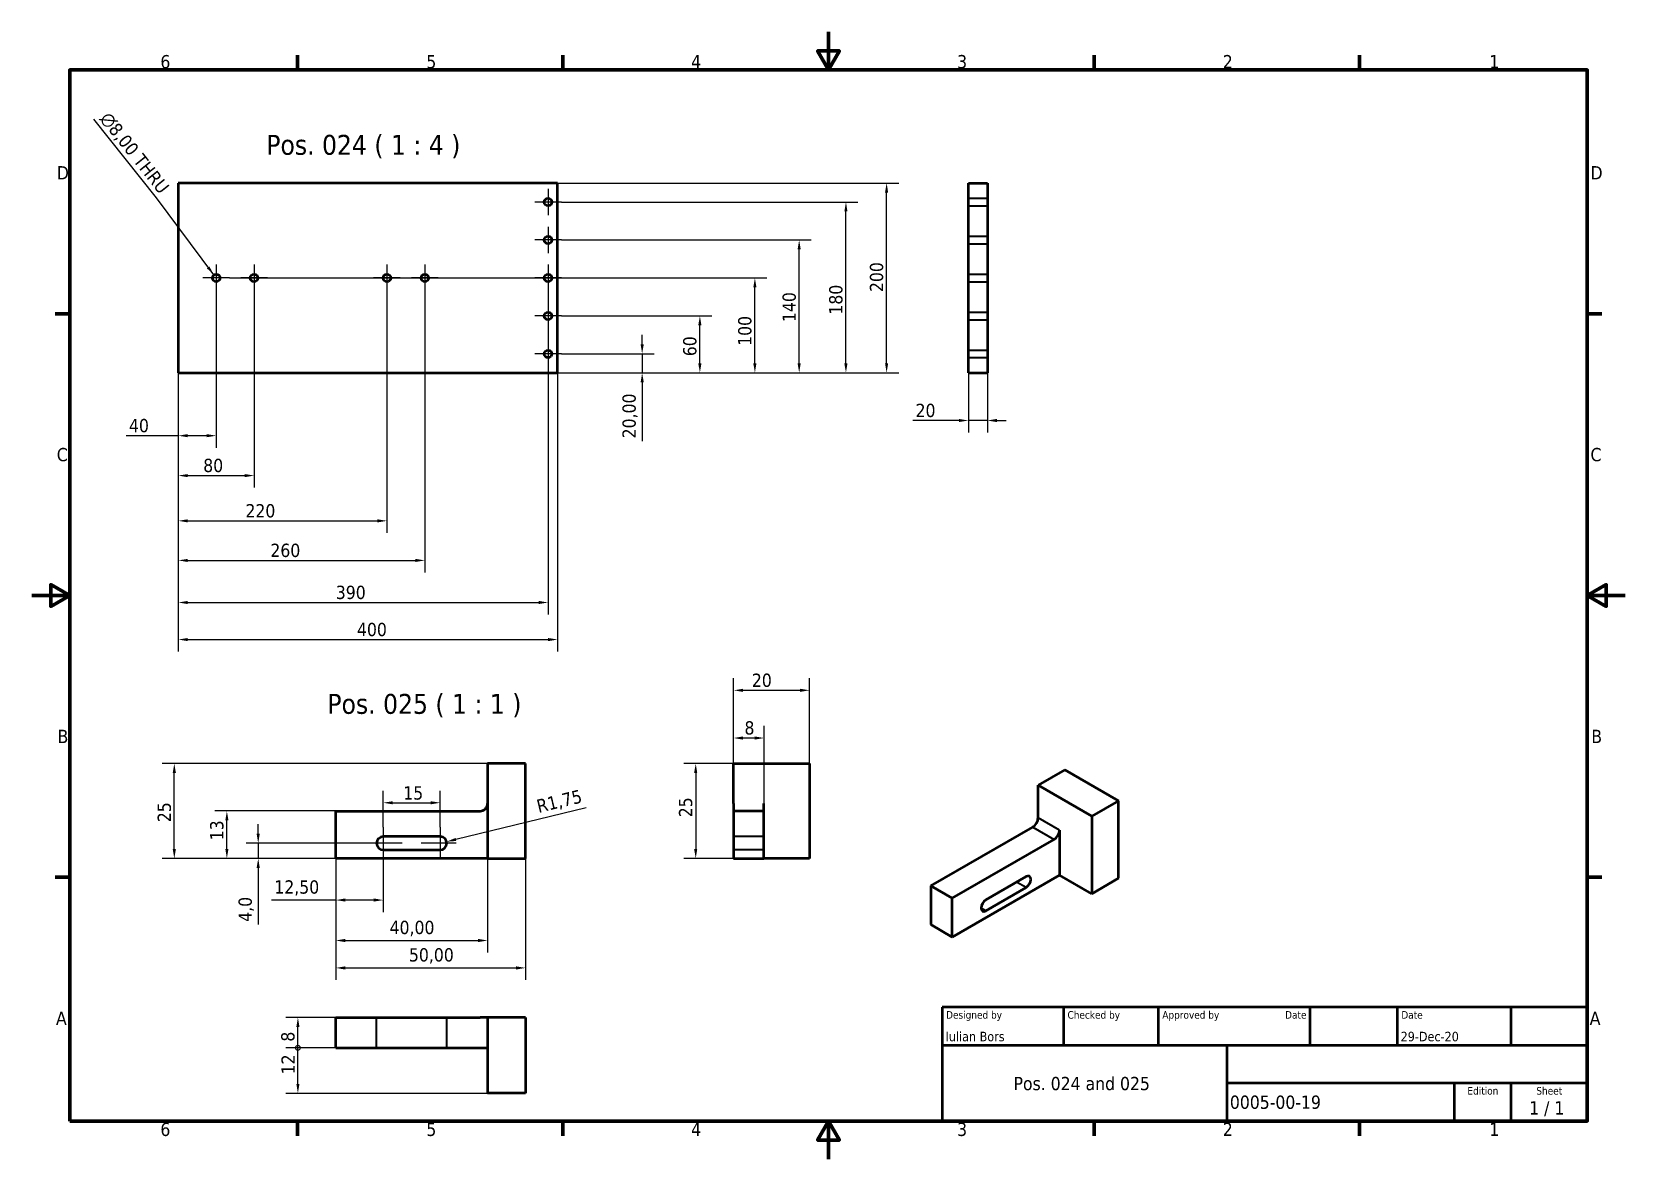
# Model space of a CAD drawing. Header units: millimetres. Extents: x 0 to 1680, y 0 to 1188.
import ezdxf
from ezdxf.enums import TextEntityAlignment as Align

# ---------------------------------------------------------------- set-up
doc = ezdxf.new("R2010")
doc.units = ezdxf.units.MM
doc.header["$LTSCALE"] = 4
doc.linetypes.add('DASHED', pattern=[0.2068, 0.1655, -0.0413])
for name, color, linetype, lineweight in [('Border (ISO)', 7, 'Continuous', 70), ('Center Mark (ISO)', 7, 'Continuous', 25), ('Dimension (ISO)', 7, 'Continuous', 25), ('Hidden (ISO)', 7, 'DASHED', 35), ('Symbol (ISO)', 7, 'Continuous', 25), ('Title (ISO)', 7, 'Continuous', 50), ('Visible (ISO)', 7, 'Continuous', 50), ('Visible Narrow (ISO)', 7, 'Continuous', 35)]:
    doc.layers.add(name, color=color, linetype=linetype, lineweight=lineweight)
doc.styles.add('Label Text (ISO)', font='tahoma.ttf')
doc.styles.add('Note Text (ISO)', font='tahoma.ttf')
doc.styles.add('Text Style39', font='tahoma.ttf')
doc.styles.add('Text Style41', font='tahoma.ttf')
doc.dimstyles.new('Default (ISO)', dxfattribs={"dimscale": 4, "dimtxt": 3.5, "dimasz": 2.5, "dimexe": 3.175, "dimexo": 0, "dimgap": 0.762, "dimtad": 1, "dimrnd": 1e-08, "dimzin": 0, "dimtxsty": 'Note Text (ISO)', "dimcen": 0.09, "dimdle": 10, "dimclrd": 256, "dimclre": 256, "dimclrt": 256, "dimazin": 0, "dimtfac": 1.001486, "dimtmove": 0, "dimatfit": 3, "dimfxl": 1, "dimtolj": 1, "dimtzin": 0, "dimlwd": -1, "dimlwe": -1, "dimarcsym": 0})
doc.dimstyles.new('Default (ISO)$7', dxfattribs={"dimscale": 4, "dimtxt": 3.5, "dimasz": 2.5, "dimexe": 3.175, "dimexo": 0, "dimgap": 0.762, "dimtad": 1, "dimrnd": 1e-08, "dimzin": 0, "dimtxsty": 'Note Text (ISO)', "dimcen": 0.09, "dimdle": 10, "dimclrd": 256, "dimclre": 256, "dimclrt": 256, "dimazin": 0, "dimtfac": 1.001486, "dimtmove": 0, "dimatfit": 3, "dimfxl": 1, "dimtolj": 1, "dimtzin": 0, "dimlwd": -1, "dimlwe": -1, "dimarcsym": 0})

# ---------------------------------------------------------------- blocks, each defined once
blk = doc.blocks.new('Borders Default Border')
at = {"layer": 'Border (ISO)'}
for p, q in [((70, 287), (70, 290.9)), ((140, 287), (140, 290.9)), ((280, 287), (280, 290.9)), ((350, 287), (350, 290.9)), ((10, 222.75), (6.1, 222.75)), ((410, 222.75), (413.9, 222.75)), ((10, 74.25), (6.1, 74.25)), ((410, 74.25), (413.9, 74.25)), ((70, 10), (70, 6.1)), ((140, 10), (140, 6.1)), ((280, 10), (280, 6.1)), ((350, 10), (350, 6.1))]:
    blk.add_line(p, q, dxfattribs=at)
at = {"layer": 'Border (ISO)', "flags": 128}
for points in [[(210, 297), (210, 287), (207.11, 292), (212.89, 292), (210, 287)], [(10, 10), (10, 287), (410, 287), (410, 10), (10, 10)], [(0, 148.5), (10, 148.5), (5, 151.39), (5, 145.61), (10, 148.5)], [(420, 148.5), (410, 148.5), (415, 151.39), (415, 145.61), (410, 148.5)], [(210, 0), (210, 10), (207.11, 5), (212.89, 5), (210, 10)]]:
    blk.add_lwpolyline(points, dxfattribs=at)
at = {"layer": 'Border (ISO)', "char_height": 3.5, "attachment_point": 7, "style": 'Note Text (ISO)'}
for s, insert in [('6', (33.88, 287.33)), ('5', (103.98, 287.33)), ('4', (173.78, 287.4)), ('3', (243.91, 287.33)), ('2', (313.94, 287.4)), ('1', (384.21, 287.4)), ('D', (6.57, 258.13)), ('D', (410.87, 258.13)), ('C', (6.56, 183.81)), ('C', (410.86, 183.81)), ('B', (6.78, 109.63)), ('B', (411.08, 109.63)), ('A', (6.36, 35.38)), ('A', (410.66, 35.38)), ('6', (33.88, 6.03)), ('5', (103.98, 6.03)), ('4', (173.78, 6.1)), ('3', (243.91, 6.03)), ('2', (313.94, 6.1)), ('1', (384.21, 6.1))]:
    blk.add_mtext(s, dxfattribs=dict(at, insert=insert))
blk = doc.blocks.new('Title Blocks ISO')
at = {"layer": 'Title (ISO)'}
for p, q in [((270.07, 130), (100.07, 130)), ((100.07, 130), (100.07, 100)), ((132.07, 120), (132.07, 130)), ((157.07, 120), (157.07, 130)), ((197.07, 120), (197.07, 130)), ((220.07, 120), (220.07, 130)), ((250.07, 120), (250.07, 130)), ((270.07, 100), (270.07, 130)), ((100.07, 120), (270.07, 120)), ((175.07, 120), (175.07, 100)), ((270.07, 110), (175.07, 110)), ((235.07, 100), (235.07, 110)), ((250.07, 100), (250.07, 110)), ((100.07, 100), (270.07, 100))]:
    blk.add_line(p, q, dxfattribs=at)
at = {"layer": 'Title (ISO)', "style": 'Text Style41'}
for s, p in [('Designed by', (101.07, 129)), ('Checked by', (133.07, 129)), ('Approved by', (158.07, 129)), ('Date', (221.07, 129))]:
    blk.add_text(s, height=2, dxfattribs=at).set_placement(p, align=Align.TOP_LEFT)
blk.add_text('Date', height=2, dxfattribs=at).set_placement((196.07, 129), align=Align.TOP_RIGHT)
for s, p in [('Edition', (242.57, 109)), ('Sheet', (260.07, 109))]:
    blk.add_text(s, height=2, dxfattribs=at).set_placement(p, align=Align.TOP_CENTER)
at = {"layer": 'Title (ISO)', "style": 'Note Text (ISO)'}
blk.add_text('1 / 1 ', height=3.5, dxfattribs=at).set_placement((260.07, 103.5), align=Align.MIDDLE_CENTER)
at = {"layer": 'Title (ISO)'}
for tag, p, height, style in [('AUTHOR_001', (100.92, 121.05), 2.5, 'Text Style39'), ('CREATION_DATE_001', (220.89, 121.05), 2.5, 'Text Style39'), ('COMPANY_001', (118.85, 108.17), 3.5, 'Note Text (ISO)'), ('PART_NUMBER_001', (175.88, 103.25), 3.5, 'Note Text (ISO)')]:
    blk.add_attdef(tag, p, '', height=height, dxfattribs=dict(at, style=style))
at = {"layer": 'Title (ISO)', "style": 'Text Style39'}
for tag, p in [('CHECKED_BY', (133.07, 121)), ('ENG_APPROVED_BY', (158.07, 121))]:
    blk.add_attdef(tag, text='', height=2.5, dxfattribs=at).set_placement(p, align=Align.BOTTOM_LEFT)
blk.add_attdef('ENG_APPROVAL_DATE', text='', height=2.5, dxfattribs=at).set_placement((196.07, 121), align=Align.BOTTOM_RIGHT)
at = {"layer": 'Title (ISO)', "style": 'Note Text (ISO)'}
for tag, p in [('TITLE', (222.57, 115)), ('REVISION_NUMBER', (242.57, 103.5))]:
    blk.add_attdef(tag, text='', height=3.5, dxfattribs=at).set_placement(p, align=Align.MIDDLE_CENTER)
blk = doc.blocks.new('*D6')
at = {"layer": 'Defpoints', "color": 0, "transparency": 16777216}
for p in [(194.4, 914.7), (154.4, 828.7), (194.4, 762.4)]:
    blk.add_point(p, dxfattribs=at)
at = {"layer": 'Dimension (ISO)', "transparency": 16777216}
for p, q in [((194.4, 914.7), (194.4, 749.7)), ((154.4, 828.7), (154.4, 749.7)), ((154.4, 762.4), (99.4, 762.4)), ((184.4, 762.4), (164.4, 762.4))]:
    blk.add_line(p, q, dxfattribs=at)
for points in [[(164.4, 764.1), (164.4, 760.8), (154.4, 762.4)], [(184.4, 764.1), (184.4, 760.8), (194.4, 762.4)]]:
    blk.add_solid(points, dxfattribs=at)
at = {"layer": 'Dimension (ISO)', "transparency": 16777216, "insert": (102.4, 780.1), "char_height": 14, "attachment_point": 1, "style": 'Note Text (ISO)'}
blk.add_mtext('\\A1;40', dxfattribs=at)
blk = doc.blocks.new('*D7')
at = {"layer": 'Defpoints', "color": 0, "transparency": 16777216}
for p in [(234.4, 914.7), (154.4, 828.7), (234.4, 720.4)]:
    blk.add_point(p, dxfattribs=at)
at = {"layer": 'Dimension (ISO)', "transparency": 16777216}
for p, q in [((234.4, 914.7), (234.4, 707.7)), ((154.4, 828.7), (154.4, 707.7)), ((164.4, 720.4), (224.4, 720.4))]:
    blk.add_line(p, q, dxfattribs=at)
for points in [[(164.4, 722), (164.4, 718.7), (154.4, 720.4)], [(224.4, 722), (224.4, 718.7), (234.4, 720.4)]]:
    blk.add_solid(points, dxfattribs=at)
at = {"layer": 'Dimension (ISO)', "transparency": 16777216, "insert": (180.7, 738.1), "char_height": 14, "attachment_point": 1, "style": 'Note Text (ISO)'}
blk.add_mtext('\\A1;80', dxfattribs=at)
blk = doc.blocks.new('*D8')
at = {"layer": 'Defpoints', "color": 0, "transparency": 16777216}
for p in [(374.4, 914.7), (154.4, 828.7), (374.4, 672.7)]:
    blk.add_point(p, dxfattribs=at)
at = {"layer": 'Dimension (ISO)', "transparency": 16777216}
for p, q in [((374.4, 914.7), (374.4, 660)), ((154.4, 828.7), (154.4, 660)), ((164.4, 672.7), (364.4, 672.7))]:
    blk.add_line(p, q, dxfattribs=at)
for points in [[(164.4, 674.3), (164.4, 671), (154.4, 672.7)], [(364.4, 674.3), (364.4, 671), (374.4, 672.7)]]:
    blk.add_solid(points, dxfattribs=at)
at = {"layer": 'Dimension (ISO)', "transparency": 16777216, "insert": (225.2, 690.3), "char_height": 14, "attachment_point": 1, "style": 'Note Text (ISO)'}
blk.add_mtext('\\A1;220', dxfattribs=at)
blk = doc.blocks.new('*D9')
at = {"layer": 'Defpoints', "color": 0, "transparency": 16777216}
for p in [(414.4, 914.7), (154.4, 828.7), (414.4, 631)]:
    blk.add_point(p, dxfattribs=at)
at = {"layer": 'Dimension (ISO)', "transparency": 16777216}
for p, q in [((414.4, 914.7), (414.4, 618.3)), ((154.4, 828.7), (154.4, 618.3)), ((164.4, 631), (404.4, 631))]:
    blk.add_line(p, q, dxfattribs=at)
for points in [[(164.4, 632.6), (164.4, 629.3), (154.4, 631)], [(404.4, 632.6), (404.4, 629.3), (414.4, 631)]]:
    blk.add_solid(points, dxfattribs=at)
at = {"layer": 'Dimension (ISO)', "transparency": 16777216, "insert": (251.5, 648.6), "char_height": 14, "attachment_point": 1, "style": 'Note Text (ISO)'}
blk.add_mtext('\\A1;260', dxfattribs=at)
blk = doc.blocks.new('*D10')
at = {"layer": 'Defpoints', "color": 0, "transparency": 16777216}
for p in [(544.4, 914.7), (154.4, 828.7), (544.4, 586.6)]:
    blk.add_point(p, dxfattribs=at)
at = {"layer": 'Dimension (ISO)', "transparency": 16777216}
for p, q in [((544.4, 914.7), (544.4, 573.9)), ((154.4, 828.7), (154.4, 573.9)), ((164.4, 586.6), (534.4, 586.6))]:
    blk.add_line(p, q, dxfattribs=at)
for points in [[(164.4, 588.3), (164.4, 585), (154.4, 586.6)], [(534.4, 588.3), (534.4, 585), (544.4, 586.6)]]:
    blk.add_solid(points, dxfattribs=at)
at = {"layer": 'Dimension (ISO)', "transparency": 16777216, "insert": (320.5, 604.3), "char_height": 14, "attachment_point": 1, "style": 'Note Text (ISO)'}
blk.add_mtext('\\A1;390', dxfattribs=at)
blk = doc.blocks.new('*D11')
at = {"layer": 'Defpoints', "color": 0, "transparency": 16777216}
for p in [(154.4, 828.7), (554.4, 828.7), (554.4, 547.6)]:
    blk.add_point(p, dxfattribs=at)
at = {"layer": 'Dimension (ISO)', "transparency": 16777216}
for p, q in [((154.4, 828.7), (154.4, 534.9)), ((554.4, 828.7), (554.4, 534.9)), ((164.4, 547.6), (544.4, 547.6))]:
    blk.add_line(p, q, dxfattribs=at)
for points in [[(164.4, 549.2), (164.4, 545.9), (154.4, 547.6)], [(544.4, 549.2), (544.4, 545.9), (554.4, 547.6)]]:
    blk.add_solid(points, dxfattribs=at)
at = {"layer": 'Dimension (ISO)', "transparency": 16777216, "insert": (342.8, 565.2), "char_height": 14, "attachment_point": 1, "style": 'Note Text (ISO)'}
blk.add_mtext('\\A1;400', dxfattribs=at)
blk = doc.blocks.new('*D12')
at = {"layer": 'Defpoints', "color": 0, "transparency": 16777216}
for p in [(558.4, 848.7), (643.5, 848.7), (554.4, 828.7)]:
    blk.add_point(p, dxfattribs=at)
at = {"layer": 'Dimension (ISO)', "transparency": 16777216}
for p, q in [((643.5, 858.7), (643.5, 868.7)), ((558.4, 848.7), (656.2, 848.7)), ((643.5, 848.7), (643.5, 828.7)), ((554.4, 828.7), (656.2, 828.7)), ((643.5, 818.7), (643.5, 756.5))]:
    blk.add_line(p, q, dxfattribs=at)
for points in [[(641.9, 858.7), (645.2, 858.7), (643.5, 848.7)], [(641.9, 818.7), (645.2, 818.7), (643.5, 828.7)]]:
    blk.add_solid(points, dxfattribs=at)
at = {"layer": 'Dimension (ISO)', "transparency": 16777216, "insert": (622.7, 759.6), "char_height": 14, "attachment_point": 1, "rotation": 90, "style": 'Note Text (ISO)'}
blk.add_mtext('\\A1;20,00', dxfattribs=at)
blk = doc.blocks.new('*D13')
at = {"layer": 'Defpoints', "color": 0, "transparency": 16777216}
for p in [(558.4, 888.7), (704.4, 888.7), (554.4, 828.7)]:
    blk.add_point(p, dxfattribs=at)
at = {"layer": 'Dimension (ISO)', "transparency": 16777216}
for p, q in [((558.4, 888.7), (717.1, 888.7)), ((704.4, 838.7), (704.4, 878.7)), ((554.4, 828.7), (717.1, 828.7))]:
    blk.add_line(p, q, dxfattribs=at)
for points in [[(702.7, 878.7), (706, 878.7), (704.4, 888.7)], [(702.7, 838.7), (706, 838.7), (704.4, 828.7)]]:
    blk.add_solid(points, dxfattribs=at)
at = {"layer": 'Dimension (ISO)', "transparency": 16777216, "insert": (686.7, 846.2), "char_height": 14, "attachment_point": 1, "rotation": 90, "style": 'Note Text (ISO)'}
blk.add_mtext('\\A1;60', dxfattribs=at)
blk = doc.blocks.new('*D14')
at = {"layer": 'Defpoints', "color": 0, "transparency": 16777216}
for p in [(208.4, 928.7), (762.4, 928.7), (554.4, 828.7)]:
    blk.add_point(p, dxfattribs=at)
at = {"layer": 'Dimension (ISO)', "transparency": 16777216}
for p, q in [((208.4, 928.7), (775.1, 928.7)), ((762.4, 838.7), (762.4, 918.7)), ((554.4, 828.7), (775.1, 828.7))]:
    blk.add_line(p, q, dxfattribs=at)
for points in [[(760.7, 918.7), (764, 918.7), (762.4, 928.7)], [(760.7, 838.7), (764, 838.7), (762.4, 828.7)]]:
    blk.add_solid(points, dxfattribs=at)
at = {"layer": 'Dimension (ISO)', "transparency": 16777216, "insert": (744.7, 857.1), "char_height": 14, "attachment_point": 1, "rotation": 90, "style": 'Note Text (ISO)'}
blk.add_mtext('\\A1;100', dxfattribs=at)
blk = doc.blocks.new('*D15')
at = {"layer": 'Defpoints', "color": 0, "transparency": 16777216}
for p in [(558.4, 968.7), (809.1, 968.7), (554.4, 828.7)]:
    blk.add_point(p, dxfattribs=at)
at = {"layer": 'Dimension (ISO)', "transparency": 16777216}
for p, q in [((558.4, 968.7), (821.8, 968.7)), ((809.1, 838.7), (809.1, 958.7)), ((554.4, 828.7), (821.8, 828.7))]:
    blk.add_line(p, q, dxfattribs=at)
for points in [[(807.4, 958.7), (810.7, 958.7), (809.1, 968.7)], [(807.4, 838.7), (810.7, 838.7), (809.1, 828.7)]]:
    blk.add_solid(points, dxfattribs=at)
at = {"layer": 'Dimension (ISO)', "transparency": 16777216, "insert": (791.5, 882.2), "char_height": 14, "attachment_point": 1, "rotation": 90, "style": 'Note Text (ISO)'}
blk.add_mtext('\\A1;140', dxfattribs=at)
blk = doc.blocks.new('*D16')
at = {"layer": 'Defpoints', "color": 0, "transparency": 16777216}
for p in [(558.4, 1008.7), (858.4, 1008.7), (554.4, 828.7)]:
    blk.add_point(p, dxfattribs=at)
at = {"layer": 'Dimension (ISO)', "transparency": 16777216}
for p, q in [((558.4, 1008.7), (871.1, 1008.7)), ((858.4, 838.7), (858.4, 998.7)), ((554.4, 828.7), (871.1, 828.7))]:
    blk.add_line(p, q, dxfattribs=at)
for points in [[(856.7, 998.7), (860, 998.7), (858.4, 1008.7)], [(856.7, 838.7), (860, 838.7), (858.4, 828.7)]]:
    blk.add_solid(points, dxfattribs=at)
at = {"layer": 'Dimension (ISO)', "transparency": 16777216, "insert": (840.7, 890), "char_height": 14, "attachment_point": 1, "rotation": 90, "style": 'Note Text (ISO)'}
blk.add_mtext('\\A1;180', dxfattribs=at)
blk = doc.blocks.new('*D17')
at = {"layer": 'Defpoints', "color": 0, "transparency": 16777216}
for p in [(554.4, 1028.7), (901.3, 1028.7), (554.4, 828.7)]:
    blk.add_point(p, dxfattribs=at)
at = {"layer": 'Dimension (ISO)', "transparency": 16777216}
for p, q in [((554.4, 1028.7), (914, 1028.7)), ((901.3, 838.7), (901.3, 1018.7)), ((554.4, 828.7), (914, 828.7))]:
    blk.add_line(p, q, dxfattribs=at)
for points in [[(899.6, 1018.7), (902.9, 1018.7), (901.3, 1028.7)], [(899.6, 838.7), (902.9, 838.7), (901.3, 828.7)]]:
    blk.add_solid(points, dxfattribs=at)
at = {"layer": 'Dimension (ISO)', "transparency": 16777216, "insert": (883.6, 913.8), "char_height": 14, "attachment_point": 1, "rotation": 90, "style": 'Note Text (ISO)'}
blk.add_mtext('\\A1;200', dxfattribs=at)
blk = doc.blocks.new('*D18')
at = {"layer": 'Defpoints', "color": 0, "transparency": 16777216}
for p in [(987.5, 828.7), (1007.5, 828.7), (1007.5, 778.4)]:
    blk.add_point(p, dxfattribs=at)
at = {"layer": 'Dimension (ISO)', "transparency": 16777216}
for p, q in [((987.5, 828.7), (987.5, 765.7)), ((1007.5, 828.7), (1007.5, 765.7)), ((977.5, 778.4), (928.8, 778.4)), ((1007.5, 778.4), (987.5, 778.4)), ((1017.5, 778.4), (1027.5, 778.4))]:
    blk.add_line(p, q, dxfattribs=at)
for points in [[(977.5, 780.1), (977.5, 776.8), (987.5, 778.4)], [(1017.5, 780.1), (1017.5, 776.8), (1007.5, 778.4)]]:
    blk.add_solid(points, dxfattribs=at)
at = {"layer": 'Dimension (ISO)', "transparency": 16777216, "insert": (931.8, 796.1), "char_height": 14, "attachment_point": 1, "style": 'Note Text (ISO)'}
blk.add_mtext('\\A1;20', dxfattribs=at)
blk = doc.blocks.new('*D19')
at = {"layer": 'Defpoints', "color": 0, "transparency": 16777216}
for p in [(370.5, 325.9), (320.5, 316.9), (370.5, 273)]:
    blk.add_point(p, dxfattribs=at)
at = {"layer": 'Dimension (ISO)', "transparency": 16777216}
for p, q in [((370.5, 325.9), (370.5, 260.3)), ((320.5, 316.9), (320.5, 260.3)), ((320.5, 273), (252.6, 273)), ((360.5, 273), (330.5, 273))]:
    blk.add_line(p, q, dxfattribs=at)
for points in [[(330.5, 274.7), (330.5, 271.4), (320.5, 273)], [(360.5, 274.7), (360.5, 271.4), (370.5, 273)]]:
    blk.add_solid(points, dxfattribs=at)
at = {"layer": 'Dimension (ISO)', "transparency": 16777216, "insert": (255.7, 293.8), "char_height": 14, "attachment_point": 1, "style": 'Note Text (ISO)'}
blk.add_mtext('\\A1;12,50', dxfattribs=at)
blk = doc.blocks.new('*D20')
at = {"layer": 'Defpoints', "color": 0, "transparency": 16777216}
for p in [(320.5, 316.9), (480.5, 316.9), (480.5, 230.4)]:
    blk.add_point(p, dxfattribs=at)
at = {"layer": 'Dimension (ISO)', "transparency": 16777216}
for p, q in [((320.5, 316.9), (320.5, 217.7)), ((480.5, 316.9), (480.5, 217.7)), ((330.5, 230.4), (470.5, 230.4))]:
    blk.add_line(p, q, dxfattribs=at)
for points in [[(330.5, 232.1), (330.5, 228.7), (320.5, 230.4)], [(470.5, 232.1), (470.5, 228.7), (480.5, 230.4)]]:
    blk.add_solid(points, dxfattribs=at)
at = {"layer": 'Dimension (ISO)', "transparency": 16777216, "insert": (377.2, 251.2), "char_height": 14, "attachment_point": 1, "style": 'Note Text (ISO)'}
blk.add_mtext('\\A1;40,00', dxfattribs=at)
blk = doc.blocks.new('*D21')
at = {"layer": 'Defpoints', "color": 0, "transparency": 16777216}
for p in [(320.5, 316.9), (520.5, 316.9), (520.5, 201.5)]:
    blk.add_point(p, dxfattribs=at)
at = {"layer": 'Dimension (ISO)', "transparency": 16777216}
for p, q in [((320.5, 316.9), (320.5, 188.8)), ((520.5, 316.9), (520.5, 188.8)), ((330.5, 201.5), (510.5, 201.5))]:
    blk.add_line(p, q, dxfattribs=at)
for points in [[(330.5, 203.2), (330.5, 199.8), (320.5, 201.5)], [(510.5, 203.2), (510.5, 199.8), (520.5, 201.5)]]:
    blk.add_solid(points, dxfattribs=at)
at = {"layer": 'Dimension (ISO)', "transparency": 16777216, "insert": (397.6, 222.3), "char_height": 14, "attachment_point": 1, "style": 'Note Text (ISO)'}
blk.add_mtext('\\A1;50,00', dxfattribs=at)
blk = doc.blocks.new('_DotSmall')
at = {"color": 0, "linetype": 'ByBlock', "const_width": 0.5}
blk.add_lwpolyline([(-0.0625, 0, 1), (0.0625, 0, 1)], format="xyb", close=True, dxfattribs=at)
blk = doc.blocks.new('*D22')
at = {"layer": 'Defpoints', "color": 0, "transparency": 16777216}
for p in [(280.5, 117.3), (320.5, 117.3), (480.5, 69.3)]:
    blk.add_point(p, dxfattribs=at)
at = {"layer": 'Dimension (ISO)', "transparency": 16777216}
for p, q in [((320.5, 117.3), (267.8, 117.3)), ((280.5, 79.3), (280.5, 117.3)), ((480.5, 69.3), (267.8, 69.3))]:
    blk.add_line(p, q, dxfattribs=at)
blk.add_solid([(278.9, 79.3), (282.2, 79.3), (280.5, 69.3)], dxfattribs=at)
at = {"layer": 'Dimension (ISO)', "transparency": 16777216, "xscale": 10, "yscale": 10, "zscale": 10, "rotation": 90}
blk.add_blockref('_DotSmall', (280.5, 117.3), dxfattribs=at)
at = {"layer": 'Dimension (ISO)', "transparency": 16777216, "insert": (263.2, 89.3), "char_height": 14, "attachment_point": 1, "rotation": 90, "style": 'Note Text (ISO)'}
blk.add_mtext('\\A1;12', dxfattribs=at)
blk = doc.blocks.new('*D24')
at = {"layer": 'Defpoints', "color": 0, "transparency": 16777216}
for p in [(280.5, 149.3), (320.5, 149.3), (320.5, 117.3)]:
    blk.add_point(p, dxfattribs=at)
at = {"layer": 'Dimension (ISO)', "transparency": 16777216}
for p, q in [((320.5, 149.3), (267.8, 149.3)), ((280.5, 117.3), (280.5, 139.3)), ((320.5, 117.3), (267.8, 117.3))]:
    blk.add_line(p, q, dxfattribs=at)
blk.add_solid([(278.9, 139.3), (282.2, 139.3), (280.5, 149.3)], dxfattribs=at)
at = {"layer": 'Dimension (ISO)', "transparency": 16777216, "xscale": 10, "yscale": 10, "zscale": 10, "rotation": 270}
blk.add_blockref('_DotSmall', (280.5, 117.3), dxfattribs=at)
at = {"layer": 'Dimension (ISO)', "transparency": 16777216, "insert": (262.9, 123.8), "char_height": 14, "attachment_point": 1, "rotation": 90, "style": 'Note Text (ISO)'}
blk.add_mtext('\\A1;8', dxfattribs=at)
blk = doc.blocks.new('*D25')
at = {"layer": 'Defpoints', "color": 0, "transparency": 16777216}
for p in [(238.7, 332.9), (353.5, 332.9), (320.5, 316.9)]:
    blk.add_point(p, dxfattribs=at)
at = {"layer": 'Dimension (ISO)', "transparency": 16777216}
for p, q in [((238.7, 342.9), (238.7, 352.9)), ((353.5, 332.9), (226, 332.9)), ((238.7, 332.9), (238.7, 316.9)), ((320.5, 316.9), (226, 316.9)), ((238.7, 306.9), (238.7, 247.1))]:
    blk.add_line(p, q, dxfattribs=at)
for points in [[(237, 342.9), (240.3, 342.9), (238.7, 332.9)], [(237, 306.9), (240.3, 306.9), (238.7, 316.9)]]:
    blk.add_solid(points, dxfattribs=at)
at = {"layer": 'Dimension (ISO)', "transparency": 16777216, "insert": (217.9, 250.1), "char_height": 14, "attachment_point": 1, "rotation": 90, "style": 'Note Text (ISO)'}
blk.add_mtext('\\A1;4,0', dxfattribs=at)
blk = doc.blocks.new('*D26')
at = {"layer": 'Defpoints', "color": 0, "transparency": 16777216}
for p in [(205.6, 366.9), (320.5, 366.9), (320.5, 316.9)]:
    blk.add_point(p, dxfattribs=at)
at = {"layer": 'Dimension (ISO)', "transparency": 16777216}
for p, q in [((320.5, 366.9), (192.9, 366.9)), ((205.6, 326.9), (205.6, 356.9)), ((320.5, 316.9), (192.9, 316.9))]:
    blk.add_line(p, q, dxfattribs=at)
for points in [[(204, 356.9), (207.3, 356.9), (205.6, 366.9)], [(204, 326.9), (207.3, 326.9), (205.6, 316.9)]]:
    blk.add_solid(points, dxfattribs=at)
at = {"layer": 'Dimension (ISO)', "transparency": 16777216, "insert": (188, 336), "char_height": 14, "attachment_point": 1, "rotation": 90, "style": 'Note Text (ISO)'}
blk.add_mtext('\\A1;13', dxfattribs=at)
blk = doc.blocks.new('*D27')
at = {"layer": 'Defpoints', "color": 0, "transparency": 16777216}
for p in [(150.2, 416.9), (480.5, 416.9), (320.5, 316.9)]:
    blk.add_point(p, dxfattribs=at)
at = {"layer": 'Dimension (ISO)', "transparency": 16777216}
for p, q in [((480.5, 416.9), (137.5, 416.9)), ((150.2, 326.9), (150.2, 406.9)), ((320.5, 316.9), (137.5, 316.9))]:
    blk.add_line(p, q, dxfattribs=at)
for points in [[(148.5, 406.9), (151.9, 406.9), (150.2, 416.9)], [(148.5, 326.9), (151.9, 326.9), (150.2, 316.9)]]:
    blk.add_solid(points, dxfattribs=at)
at = {"layer": 'Dimension (ISO)', "transparency": 16777216, "insert": (132.6, 355.1), "char_height": 14, "attachment_point": 1, "rotation": 90, "style": 'Note Text (ISO)'}
blk.add_mtext('\\A1;25', dxfattribs=at)
blk = doc.blocks.new('*D28')
at = {"layer": 'Defpoints', "color": 0, "transparency": 16777216}
for p in [(430.5, 375.6), (370.5, 349.9), (430.5, 349.9)]:
    blk.add_point(p, dxfattribs=at)
at = {"layer": 'Dimension (ISO)', "transparency": 16777216}
for p, q in [((370.5, 349.9), (370.5, 388.3)), ((430.5, 349.9), (430.5, 388.3)), ((380.5, 375.6), (420.5, 375.6))]:
    blk.add_line(p, q, dxfattribs=at)
for points in [[(380.5, 377.2), (380.5, 373.9), (370.5, 375.6)], [(420.5, 377.2), (420.5, 373.9), (430.5, 375.6)]]:
    blk.add_solid(points, dxfattribs=at)
at = {"layer": 'Dimension (ISO)', "transparency": 16777216, "insert": (391.6, 392.9), "char_height": 14, "attachment_point": 1, "style": 'Note Text (ISO)'}
blk.add_mtext('\\A1;15', dxfattribs=at)
blk = doc.blocks.new('*D29')
at = {"layer": 'Defpoints', "color": 0, "transparency": 16777216}
for p in [(820, 494.1), (740, 416.9), (820, 416.9)]:
    blk.add_point(p, dxfattribs=at)
at = {"layer": 'Dimension (ISO)', "transparency": 16777216}
for p, q in [((740, 416.9), (740, 506.8)), ((820, 416.9), (820, 506.8)), ((750, 494.1), (810, 494.1))]:
    blk.add_line(p, q, dxfattribs=at)
for points in [[(750, 495.7), (750, 492.4), (740, 494.1)], [(810, 495.7), (810, 492.4), (820, 494.1)]]:
    blk.add_solid(points, dxfattribs=at)
at = {"layer": 'Dimension (ISO)', "transparency": 16777216, "insert": (759.2, 511.7), "char_height": 14, "attachment_point": 1, "style": 'Note Text (ISO)'}
blk.add_mtext('\\A1;20', dxfattribs=at)
blk = doc.blocks.new('*D30')
at = {"layer": 'Defpoints', "color": 0, "transparency": 16777216}
for p in [(740, 416.9), (700, 316.9), (772, 316.9)]:
    blk.add_point(p, dxfattribs=at)
at = {"layer": 'Dimension (ISO)', "transparency": 16777216}
for p, q in [((740, 416.9), (687.3, 416.9)), ((700, 406.9), (700, 326.9)), ((772, 316.9), (687.3, 316.9))]:
    blk.add_line(p, q, dxfattribs=at)
for points in [[(698.3, 406.9), (701.6, 406.9), (700, 416.9)], [(698.3, 326.9), (701.6, 326.9), (700, 316.9)]]:
    blk.add_solid(points, dxfattribs=at)
at = {"layer": 'Dimension (ISO)', "transparency": 16777216, "insert": (682.3, 360.3), "char_height": 14, "attachment_point": 1, "rotation": 90, "style": 'Note Text (ISO)'}
blk.add_mtext('\\A1;25', dxfattribs=at)
blk = doc.blocks.new('*D31')
at = {"layer": 'Defpoints', "color": 0, "transparency": 16777216}
for p in [(430.5, 332.9), (437.3, 334.5)]:
    blk.add_point(p, dxfattribs=at)
at = {"layer": 'Dimension (ISO)', "transparency": 16777216}
blk.add_line((584.3, 370.1), (447.1, 336.9), dxfattribs=at)
blk.add_solid([(446.7, 338.5), (447.5, 335.3), (437.3, 334.5)], dxfattribs=at)
at = {"layer": 'Dimension (ISO)', "transparency": 16777216, "insert": (531, 378.4), "char_height": 14, "attachment_point": 1, "rotation": 13.6215, "style": 'Note Text (ISO)'}
blk.add_mtext('\\A1;R1,75', dxfattribs=at)
blk = doc.blocks.new('*D32')
at = {"layer": 'Defpoints', "color": 0, "transparency": 16777216}
for p in [(740, 443.8), (740, 366.9), (772, 366.9)]:
    blk.add_point(p, dxfattribs=at)
at = {"layer": 'Dimension (ISO)', "transparency": 16777216}
for p, q in [((740, 366.9), (740, 456.5)), ((772, 366.9), (772, 456.5)), ((762, 443.8), (750, 443.8))]:
    blk.add_line(p, q, dxfattribs=at)
for points in [[(750, 445.5), (750, 442.1), (740, 443.8)], [(762, 445.5), (762, 442.1), (772, 443.8)]]:
    blk.add_solid(points, dxfattribs=at)
at = {"layer": 'Dimension (ISO)', "transparency": 16777216, "insert": (751.4, 461.5), "char_height": 14, "attachment_point": 1, "style": 'Note Text (ISO)'}
blk.add_mtext('\\A1;8', dxfattribs=at)

msp = doc.modelspace()

# ---------------------------------------------------------------- linework, layer by layer
at = {"layer": 'Center Mark (ISO)', "linetype": 'Continuous'}
for p, q in [((558.355, 1008.682), (530.355, 1008.682)), ((544.355, 1022.682), (544.355, 994.682)), ((544.355, 982.682), (544.355, 954.682)), ((558.355, 968.682), (530.355, 968.682)), ((194.355, 942.682), (194.355, 914.682)), ((234.355, 942.682), (234.355, 914.682)), ((374.355, 942.682), (374.355, 914.682)), ((414.355, 942.682), (414.355, 914.682)), ((544.355, 942.682), (544.355, 914.682)), ((208.355, 928.682), (180.355, 928.682)), ((248.355, 928.682), (220.355, 928.682)), ((388.355, 928.682), (360.355, 928.682)), ((428.355, 928.682), (400.355, 928.682)), ((558.355, 928.682), (530.355, 928.682)), ((544.355, 902.682), (544.355, 874.682)), ((558.355, 888.682), (530.355, 888.682)), ((544.355, 862.682), (544.355, 834.682)), ((558.355, 848.682), (530.355, 848.682)), ((370.545, 349.883), (370.545, 315.883)), ((430.545, 349.883), (430.545, 315.883)), ((390.545, 332.883), (353.545, 332.883)), ((447.545, 332.883), (410.545, 332.883))]:
    msp.add_line(p, q, dxfattribs=at)
at = {"layer": 'Hidden (ISO)'}
for p, q in [((987.519, 1012.682), (1007.519, 1012.682)), ((987.519, 1004.682), (1007.519, 1004.682)), ((987.519, 972.682), (1007.519, 972.682)), ((987.519, 964.682), (1007.519, 964.682)), ((987.519, 932.682), (1007.519, 932.682)), ((987.519, 924.682), (1007.519, 924.682)), ((987.519, 892.682), (1007.519, 892.682)), ((987.519, 884.682), (1007.519, 884.682)), ((987.519, 852.682), (1007.519, 852.682)), ((987.519, 844.682), (1007.519, 844.682)), ((771.976, 339.883), (739.976, 339.883)), ((771.976, 325.883), (739.976, 325.883)), ((363.545, 117.341), (363.545, 149.341)), ((437.545, 117.341), (437.545, 149.341))]:
    msp.add_line(p, q, dxfattribs=at)
at = {"layer": 'Visible (ISO)'}
for p, q in [((154.355, 1028.682), (154.355, 828.682)), ((554.355, 1028.682), (154.355, 1028.682)), ((554.355, 828.682), (554.355, 1028.682)), ((987.519, 828.682), (987.519, 1028.682)), ((987.519, 1028.682), (1007.519, 1028.682)), ((1007.519, 1028.682), (1007.519, 828.682)), ((154.355, 828.682), (554.355, 828.682)), ((987.519, 828.682), (1007.519, 828.682)), ((480.545, 416.883), (480.545, 316.883)), ((520.545, 416.883), (480.545, 416.883)), ((520.545, 316.883), (520.545, 416.883)), ((739.976, 416.883), (819.976, 416.883)), ((739.976, 374.883), (739.976, 416.883)), ((819.976, 416.883), (819.976, 316.883)), ((1089.285, 410.391), (1061, 394.062)), ((1089.285, 410.391), (1145.853, 377.732)), ((1061, 394.062), (1117.569, 361.402)), ((1061, 359.769), (1061, 394.062)), ((739.976, 374.883), (739.976, 366.883)), ((771.976, 366.883), (771.976, 374.883)), ((1145.853, 377.732), (1117.569, 361.402)), ((1145.853, 296.082), (1145.853, 377.732)), ((320.545, 366.883), (472.545, 366.883)), ((320.545, 316.883), (320.545, 366.883)), ((771.976, 366.883), (739.976, 366.883)), ((739.976, 366.883), (739.976, 316.883)), ((771.976, 316.883), (771.976, 366.883)), ((1117.569, 361.402), (1117.569, 279.752)), ((430.545, 339.883), (370.545, 339.883)), ((947.863, 287.917), (1055.344, 349.971)), ((970.491, 274.853), (1077.971, 336.907)), ((1083.628, 346.705), (1083.628, 299.348)), ((370.545, 325.883), (430.545, 325.883)), ((480.545, 316.883), (320.545, 316.883)), ((480.545, 316.883), (520.545, 316.883)), ((739.976, 316.883), (771.976, 316.883)), ((819.976, 316.883), (771.976, 316.883)), ((970.491, 274.853), (947.863, 287.917)), ((947.863, 287.917), (947.863, 247.092)), ((1083.628, 299.348), (970.491, 234.028)), ((1048.273, 297.715), (1005.846, 273.22)), ((1005.846, 261.789), (1048.273, 286.284)), ((1117.569, 279.752), (1083.628, 299.348)), ((1117.569, 279.752), (1145.853, 296.082)), ((970.491, 234.028), (970.491, 274.853)), ((947.863, 247.092), (970.491, 234.028)), ((320.545, 117.341), (320.545, 149.341)), ((320.545, 149.341), (472.545, 149.341)), ((480.545, 149.341), (472.545, 149.341)), ((480.545, 149.341), (480.545, 69.341)), ((520.545, 149.341), (480.545, 149.341)), ((520.545, 149.341), (520.545, 69.341)), ((320.545, 117.341), (472.545, 117.341)), ((472.545, 117.341), (480.545, 117.341)), ((520.545, 69.341), (480.545, 69.341))]:
    msp.add_line(p, q, dxfattribs=at)
for centre in [(544.355, 1008.682), (544.355, 968.682), (194.355, 928.682), (234.355, 928.682), (374.355, 928.682), (414.355, 928.682), (544.355, 928.682), (544.355, 888.682), (544.355, 848.682)]:
    msp.add_circle(centre, 4, dxfattribs=at)
for centre, radius, start, end in [((472.545, 374.883), 8, 270, 0), ((370.545, 332.883), 7, 90, 270), ((430.545, 332.883), 7, 270, 90)]:
    msp.add_arc(centre, radius, start, end, dxfattribs=at)
for centre, major_axis, start_param, end_param in [((1055.344, 356.503), (-4, -6.928), 0.78539816, 2.35619449), ((1077.971, 343.439), (4, 6.928), 3.92699082, 5.49778714), ((1048.273, 291.999), (3.5, 6.062), 3.92699082, 7.06858347), ((1005.846, 267.505), (-3.5, -6.062), 3.92699082, 7.06858347)]:
    msp.add_ellipse(centre, major_axis=major_axis, ratio=0.57735027, start_param=start_param, end_param=end_param, dxfattribs=at)
at = {"layer": 'Visible Narrow (ISO)'}
for p, q in [((1083.628, 346.705), (1061, 359.769)), ((1055.344, 349.971), (1077.971, 336.907)), ((1048.273, 286.284), (1038.373, 291.999)), ((1005.846, 261.789), (1000.896, 264.647))]:
    msp.add_line(p, q, dxfattribs=at)

# ---------------------------------------------------------------- block references
at = {"xscale": 4, "yscale": 4, "zscale": 4}
msp.add_blockref('Borders Default Border', (0, 0), dxfattribs=at)
msp.add_blockref('Title Blocks ISO', (559.714, -360), dxfattribs=at).add_auto_attribs({'PART_NUMBER_001': '0005-00-19', 'COMPANY_001': 'Pos. 024 and 025', 'AUTHOR_001': 'Iulian Bors', 'CREATION_DATE_001': '29-Dec-20'})

# ---------------------------------------------------------------- texts
at = {"layer": 'Symbol (ISO)', "insert": (133.258, 1014.669), "char_height": 14, "width": 108.94779, "attachment_point": 9, "rotation": 308.572518, "line_spacing_factor": 0.6125, "style": 'Note Text (ISO)'}
msp.add_mtext('\\fAIGDT|b0|i0;\\H14.0000;n\\fTahoma|b0|i0;\\H14.0000;8,00 THRU', dxfattribs=at)
at = {"layer": 'Symbol (ISO)', "char_height": 21, "attachment_point": 7, "style": 'Label Text (ISO)'}
for s, insert in [('Pos. 024 ( 1 : 4 )', (247.218, 1054.682)), ('Pos. 025 ( 1 : 1 )', (311.597, 465.51))]:
    msp.add_mtext(s, dxfattribs=dict(at, insert=insert))

# ---------------------------------------------------------------- dimensions: what is measured, and where the dimension line sits
at = {"layer": 'Dimension (ISO)'}
for base, p1, p2, angle, override, picture, middle in [((901.277, 1028.682), (554.355, 828.682), (554.355, 1028.682), 90, {"dimgap": 0.762, "dimdec": 0, "dimtol": 0, "dimlim": 0, "dimtp": 0, "dimtm": 0, "dimtdec": 2, "dimtofl": 0, "dimatfit": 1}, '*D17', (901.277, 928.682)), ((858.369, 1008.682), (554.355, 828.682), (558.355, 1008.682), 90, {"dimgap": 0.762, "dimdec": 0, "dimtol": 0, "dimlim": 0, "dimtp": 0, "dimtm": 0, "dimtdec": 2, "dimtofl": 0, "dimatfit": 1}, '*D16', (858.369, 904.265)), ((809.083, 968.682), (554.355, 828.682), (558.355, 968.682), 90, {"dimgap": 0.762, "dimdec": 0, "dimtol": 0, "dimlim": 0, "dimtp": 0, "dimtm": 0, "dimtdec": 2, "dimtofl": 0, "dimatfit": 1}, '*D15', (809.083, 896.534)), ((762.355, 928.682), (554.355, 828.682), (208.355, 928.682), 90, {"dimgap": 0.762, "dimdec": 0, "dimtol": 0, "dimlim": 0, "dimtp": 0, "dimtm": 0, "dimtdec": 2, "dimtofl": 0, "dimatfit": 1}, '*D14', (762.355, 871.408)), ((194.355, 762.448), (154.355, 828.682), (194.355, 914.682), 180, {"dimgap": 0.762, "dimdec": 0, "dimtol": 0, "dimlim": 0, "dimtp": 0, "dimtm": 0, "dimtdec": 2, "dimtofl": 0, "dimatfit": 2}, '*D6', (112.338, 762.448)), ((234.355, 720.376), (154.355, 828.682), (234.355, 914.682), 180, {"dimgap": 0.762, "dimdec": 0, "dimtol": 0, "dimlim": 0, "dimtp": 0, "dimtm": 0, "dimtdec": 2, "dimtofl": 0, "dimatfit": 1}, '*D7', (190.471, 720.376)), ((374.355, 672.682), (154.355, 828.682), (374.355, 914.682), 180, {"dimgap": 0.762, "dimdec": 0, "dimtol": 0, "dimlim": 0, "dimtp": 0, "dimtm": 0, "dimtdec": 2, "dimtofl": 0, "dimatfit": 1}, '*D8', (240.055, 672.682)), ((414.355, 630.975), (154.355, 828.682), (414.355, 914.682), 180, {"dimgap": 0.762, "dimdec": 0, "dimtol": 0, "dimlim": 0, "dimtp": 0, "dimtm": 0, "dimtdec": 2, "dimtofl": 0, "dimatfit": 1}, '*D9', (266.349, 630.975)), ((544.355, 586.649), (154.355, 828.682), (544.355, 914.682), 180, {"dimgap": 0.762, "dimdec": 0, "dimtol": 0, "dimlim": 0, "dimtp": 0, "dimtm": 0, "dimtdec": 2, "dimtofl": 0, "dimatfit": 1}, '*D10', (335.467, 586.649)), ((704.355, 888.682), (554.355, 828.682), (558.355, 888.682), 90, {"dimgap": 0.762, "dimdec": 0, "dimtol": 0, "dimlim": 0, "dimtp": 0, "dimtm": 0, "dimtdec": 2, "dimtofl": 0, "dimatfit": 1}, '*D13', (704.355, 855.945)), ((643.527, 848.682), (554.355, 828.682), (558.355, 848.682), 90, {"dimgap": 0.762, "dimdec": 2, "dimtol": 0, "dimlim": 0, "dimtp": 0, "dimtm": 0, "dimtdec": 2, "dimtofl": 1, "dimatfit": 1}, '*D12', (643.527, 782.598)), ((554.355, 547.583), (154.355, 828.682), (554.355, 828.682), 180, {"dimgap": 0.762, "dimdec": 0, "dimtol": 0, "dimlim": 0, "dimtp": 0, "dimtm": 0, "dimtdec": 2, "dimtofl": 0, "dimatfit": 1}, '*D11', (358.005, 547.583)), ((1007.519, 778.449), (987.519, 828.682), (1007.519, 828.682), 180, {"dimgap": 0.762, "dimdec": 0, "dimtol": 0, "dimlim": 0, "dimtp": 0, "dimtm": 0, "dimtdec": 2, "dimtofl": 1, "dimatfit": 1}, '*D18', (941.436, 778.449)), ((819.976, 494.055), (739.976, 416.883), (819.976, 416.883), 180, {"dimgap": 0.762, "dimdec": 0, "dimlfac": 0.25, "dimtol": 0, "dimlim": 0, "dimtp": 0, "dimtm": 0, "dimtdec": 2, "dimtofl": 0, "dimatfit": 1}, '*D29', (768.857, 494.055)), ((150.192, 416.883), (320.545, 316.883), (480.545, 416.883), 90, {"dimgap": 0.762, "dimdec": 0, "dimlfac": 0.25, "dimtol": 0, "dimlim": 0, "dimtp": 0, "dimtm": 0, "dimtdec": 2, "dimtofl": 0, "dimatfit": 1}, '*D27', (150.192, 364.576)), ((699.976, 316.883), (739.976, 416.883), (771.976, 316.883), 270, {"dimgap": 0.762, "dimdec": 0, "dimlfac": 0.25, "dimtol": 0, "dimlim": 0, "dimtp": 0, "dimtm": 0, "dimtdec": 2, "dimtofl": 0, "dimatfit": 1}, '*D30', (699.976, 369.793)), ((430.545, 375.556), (370.545, 349.883), (430.545, 349.883), 180, {"dimgap": 0.762, "dimdec": 0, "dimlfac": 0.25, "dimtol": 0, "dimlim": 0, "dimtp": 0, "dimtm": 0, "dimtdec": 2, "dimtofl": 0, "dimatfit": 1}, '*D28', (400.545, 375.556)), ((205.634028341, 366.882810566), (320.544641407, 316.882810566), (320.544641407, 366.882810566), 90, {"dimgap": 0.762, "dimdec": 0, "dimlfac": 0.25, "dimtol": 0, "dimlim": 0, "dimtp": 0, "dimtm": 0, "dimtdec": 2, "dimtofl": 0, "dimatfit": 1}, '*D26', (205.634028341, 344.866209614)), ((238.667, 332.883), (320.545, 316.883), (353.545, 332.883), 90, {"dimgap": 0.762, "dimdec": 1, "dimlfac": 0.25, "dimtol": 0, "dimlim": 0, "dimtp": 0, "dimtm": 0, "dimtdec": 2, "dimtofl": 1, "dimatfit": 1}, '*D25', (238.667, 262.961)), ((370.545, 273.03), (320.545, 316.883), (370.545, 325.883), 180, {"dimgap": 0.762, "dimdec": 2, "dimlfac": 0.25, "dimtol": 0, "dimlim": 0, "dimtp": 0, "dimtm": 0, "dimtdec": 2, "dimtofl": 0, "dimatfit": 2}, '*D19', (278.168, 273.03)), ((480.545, 230.408), (320.545, 316.883), (480.545, 316.883), 180, {"dimgap": 0.762, "dimdec": 2, "dimlfac": 0.25, "dimtol": 0, "dimlim": 0, "dimtp": 0, "dimtm": 0, "dimtdec": 2, "dimtofl": 0, "dimatfit": 1}, '*D20', (400.545, 230.408)), ((520.545, 201.498), (320.545, 316.883), (520.545, 316.883), 180, {"dimgap": 0.762, "dimdec": 2, "dimlfac": 0.25, "dimtol": 0, "dimlim": 0, "dimtp": 0, "dimtm": 0, "dimtdec": 2, "dimtofl": 0, "dimatfit": 1}, '*D21', (420.545, 201.498)), ((280.545, 149.341), (320.545, 117.341), (320.545, 149.341), 90, {"dimgap": 0.762, "dimdec": 0, "dimlfac": 0.25, "dimblk1": 'DotSmall', "dimsah": 1, "dimdle": 0, "dimtol": 0, "dimlim": 0, "dimtp": 0, "dimtm": 0, "dimtdec": 2, "dimtofl": 0, "dimatfit": 1}, '*D24', (280.545, 128.341)), ((280.545, 117.341), (480.545, 69.341), (320.545, 117.341), 90, {"dimgap": 0.762, "dimdec": 0, "dimlfac": 0.25, "dimblk2": 'DotSmall', "dimsah": 1, "dimdle": 0, "dimtol": 0, "dimlim": 0, "dimtp": 0, "dimtm": 0, "dimtdec": 2, "dimtofl": 0, "dimatfit": 1}, '*D22', (280.545, 98.341))]:
    dim = msp.add_linear_dim(base=base, p1=p1, p2=p2, angle=angle, dimstyle='Default (ISO)', override=override, dxfattribs=at)
    dim.commit()
    dim.dimension.update_dxf_attribs({"geometry": picture, "text_midpoint": middle, "dimtype": 160})
dim = msp.add_linear_dim(base=(739.976, 443.806), p1=(771.976, 366.883), p2=(739.976, 366.883), dimstyle='Default (ISO)', override={"dimgap": 0.762, "dimdec": 0, "dimlfac": 0.25, "dimtol": 0, "dimlim": 0, "dimtp": 0, "dimtm": 0, "dimtdec": 2, "dimtofl": 0, "dimatfit": 1}, dxfattribs=at)
dim.commit()
dim.dimension.update_dxf_attribs({"geometry": '*D32', "text_midpoint": (755.976, 443.806), "dimtype": 160})
dim = msp.add_radius_dim(center=(430.545, 332.883), mpoint=(437.348, 334.531), dimstyle='Default (ISO)', override={"dimgap": 0.762, "dimdec": 2, "dimlfac": 0.25, "dimcen": 0, "dimtol": 0, "dimlim": 0, "dimtp": 0, "dimtm": 0, "dimtdec": 2, "dimtofl": 0}, dxfattribs=at)
dim.commit()
dim.dimension.update_dxf_attribs({"geometry": '*D31', "text_midpoint": (558.581, 363.909), "dimtype": 164})

# ---------------------------------------------------------------- leaders
at = {"layer": 'Symbol (ISO)', "annotation_type": 0, "has_hookline": 1, "hookline_direction": 1, "text_width": 106.08, "horizontal_direction": (0.623505, -0.78182, 0)}
msp.add_leader([(191.861, 931.809), (131.434, 1013.214)], dimstyle='Default (ISO)$7', override={"dimgap": 0, "dimtad": 1}, dxfattribs=at)

doc.saveas('drawing.dxf')
